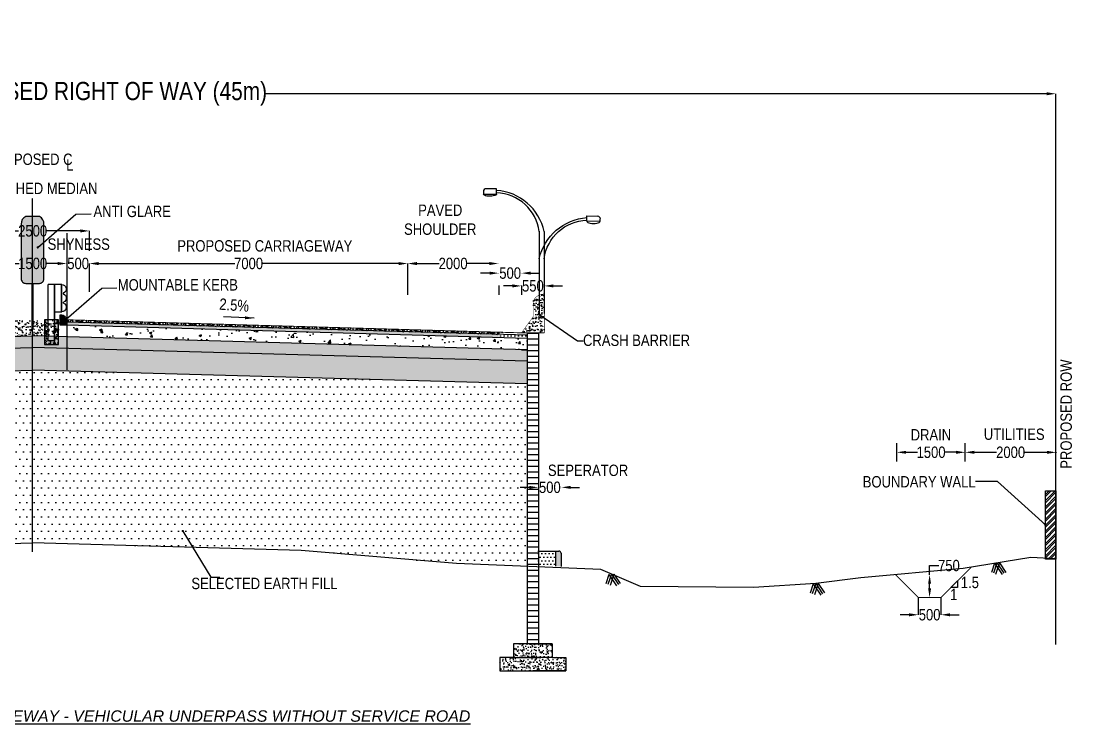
# Model space of a CAD drawing. Header units: millimetres. Extents: x 207528 to 778454, y -364692 to 101323.
# Drawn here: x 524444 to 547554, y -27543 to -12088 of the extents above; entities that cross this region are included whole.
import ezdxf

# ---------------------------------------------------------------- set-up
doc = ezdxf.new("R2010")
doc.units = ezdxf.units.MM
doc.linetypes.add('CENTER2', pattern=[28.575, 19.05, -3.175, 3.175, -3.175])
doc.linetypes.add('DASHED2', pattern=[0.375, 0.25, -0.125])
for name, color, linetype in [('Dim', 253, 'Continuous'), ('Dimension', 253, 'Continuous'), ('hatch', 253, 'Continuous'), ('NGL', 7, 'DASHED2'), ('Proposed ROW', 241, 'MNEW')]:
    doc.layers.add(name, color=color, linetype=linetype)
doc.styles.add('DIM', font='ARIALN.TTF', dxfattribs={"height": 250})
doc.styles.get("Standard").update_dxf_attribs({"font": 'arial.ttf'})
doc.styles.add('STRIP PLAN STYLE', font='ARIALN.TTF')
doc.linetypes.add('MNEW', pattern='A,26.152623,-1.048632,["PROW",Standard,S=1.75,R=0,X=0,Y=-0.975095],-7.693777,26.152623', length=61.047655)
doc.dimstyles.new('DIM', dxfattribs={"dimtxt": 250, "dimasz": 200, "dimexe": 0.18, "dimexo": 0.0625, "dimgap": 0.09, "dimtad": 0, "dimtih": 1, "dimtoh": 1, "dimdec": 0, "dimzin": 0, "dimdsep": 46, "dimtxsty": 'DIM', "dimcen": 0.09, "dimclrd": 256, "dimclrt": 7, "dimadec": 0, "dimazin": 0, "dimtfac": 1, "dimtdec": 0, "dimtofl": 0, "dimtmove": 0, "dimatfit": 3, "dimfxl": 1, "dimtolj": 1, "dimtzin": 0, "dimarcsym": 0})
doc.dimstyles.new('new', dxfattribs={"dimtxt": 150, "dimasz": 150, "dimexe": 100, "dimexo": 0.1, "dimgap": 0.09, "dimtad": 0, "dimtih": 1, "dimtoh": 1, "dimdec": 0, "dimzin": 0, "dimdsep": 46, "dimtxsty": 'DIM', "dimcen": 0.09, "dimclrd": 256, "dimclrt": 252, "dimadec": 0, "dimazin": 0, "dimtfac": 1, "dimtdec": 0, "dimtofl": 0, "dimtmove": 0, "dimatfit": 3, "dimfxl": 1, "dimtolj": 1, "dimtzin": 0, "dimlwd": -1, "dimarcsym": 0})
pattern_1 = [(228.01279, (449307.83, -4203.53), (-5080, -5715), [85.4304, -8457.621]), (184.96974, (449250.682, -4267.03), (7619.999997, 635.000036), [146.601, -14513.5122]), (132.510447, (449104.632, -4279.73), (6350.000003, -6984.999998), [103.3704, -10233.6807]), (267.27369, (448856.982, -4438.48), (635.000001, 12700), [133.501, -13216.6094]), (292.833654, (448850.632, -4571.83), (-3175, 7620), [130.9084, -12959.952]), (357.27369, (448901.432, -4692.48), (-12700, 635.000001), [133.501, -13216.6094]), (37.69424, (449034.782, -4698.83), (-8254.9999996, -6350.0000005), [176.5484, -17478.279]), (72.255328, (449174.482, -4590.88), (4445.000001, 13969.9999996), [166.68, -16501.314]), (121.429566, (449225.282, -4432.13), (-5080.000001, 8255), [133.9532, -13261.3864]), (175.23636, (449155.43, -4317.83), (6985, -635), [152.9283, -7493.4842]), (222.397438, (449003.032, -4305.13), (-7619.9999998, -6985.0000003), [197.7695, -19579.193]), (138.814075, (449485.63, -4444.83), (-4445, 3810), [67.501, -6682.6415]), (171.469234, (449434.832, -4400.38), (8255, -1269.999999), [128.4205, -12713.6597]), (225, (449307.83, -4381.33), (-9e-14, -635), [89.8023, -808.2233]), (203.19859, (449263.38, -4305.13), (3175, 1270), [48.3603, -4787.6556]), (291.80141, (449218.93, -4324.18), (-635, 1905), [68.3914, -3351.1882]), (30.96376, (449244.33, -4387.68), (1905, 1270), [111.08, -3591.5745]), (161.56505, (449339.58, -4330.53), (1270, -635), [80.322, -1927.7245]), (16.38954, (448850.632, -4324.18), (6350, 1905), [112.522, -11139.7067]), (70.346176, (448958.58, -4292.43), (-2540, -6985), [94.3997, -9345.554]), (293.19859, (449339.58, -4203.53), (-1270, 3175), [96.72, -4739.296]), (343.61046, (449377.682, -4292.43), (-6350, 1905), [112.522, -11139.7067]), (339.44395, (448850.63, -4717.88), (-3175, 1270), [108.509, -5316.9336]), (294.77514, (448952.23, -4755.98), (-3175.000004, 6984.999998), [90.918, -9000.8983]), (66.80141, (449345.93, -4838.53), (1270, 3175), [96.72, -4739.296]), (17.354025, (449384.032, -4749.63), (-8255, -2540), [106.4457, -10538.094]), (69.44395, (449034.78, -4838.53), (-1270, -3175), [54.2544, -5371.188]), (101.30993, (449307.83, -4838.53), (-635, 2540), [32.3787, -3205.4987]), (165.96376, (449301.48, -4806.78), (1905, -635), [130.9084, -2487.2636]), (186.009006, (449174.482, -4775.03), (6350, 635), [121.3167, -12010.3412]), (303.69007, (449244.33, -4444.83), (-635, 1270), [91.581, -2197.944]), (353.157227, (449295.132, -4521.03), (10795, -1269.9999994), [159.889, -15829.0023]), (60.945396, (449453.88, -4540.08), (-2540, -4445), [65.377, -6472.348]), (90, (449485.63, -4482.9), (-635, 635), [38.1, -596.9]), (120.25644, (449161.78, -4755.98), (2540, -4445), [88.2167, -8733.485]), (48.01279, (449117.33, -4679.78), (5080, 5715), [170.8607, -8372.1905]), (0, (449231.63, -4552.8), (635, 635), [165.1, -469.9]), (325.304846, (449396.732, -4552.78), (6350.000002, -4444.999997), [100.4024, -9939.829]), (254.0546, (449479.28, -4609.93), (-635, -2540), [92.4573, -4530.4125]), (207.645975, (449453.882, -4698.83), (-12065.0000004, -6349.999999), [150.5363, -14903.116]), (175.42608, (449320.532, -4768.68), (-8255, 635), [159.2574, -15766.4616])]
pattern_2 = [(0, (448850.63, -4838.53), (39.6875, 79.375), [0, -79.375])]
pattern_3 = [(0, (448850.63, 59244.85), (79.375, 158.75), [0, -158.75])]

# ---------------------------------------------------------------- blocks, each defined once
blk = doc.blocks.new('*D453')
at = {"layer": 'Defpoints', "color": 0, "transparency": 16777216}
for p in [(525950, -16703), (523450, -17138), (525950, -17138)]:
    blk.add_point(p, dxfattribs=at)
at = {"layer": 'Dim', "color": 0, "lineweight": -2, "transparency": 16777216}
for p, q in [((523450, -17138), (523450, -16703)), ((525950, -17138), (525950, -16703))]:
    blk.add_line(p, q, dxfattribs=at)
at = {"layer": 'Dim', "lineweight": -2, "transparency": 16777216}
for p, q in [((523650, -16703), (524392, -16703)), ((525750, -16703), (525007, -16703))]:
    blk.add_line(p, q, dxfattribs=at)
at = {"layer": 'Dim', "transparency": 16777216}
for points in [[(523650, -16669), (523650, -16736), (523450, -16703)], [(525750, -16669), (525750, -16736), (525950, -16703)]]:
    blk.add_solid(points, dxfattribs=at)
at = {"layer": 'Dim', "color": 7, "transparency": 16777216, "insert": (524700, -16703), "char_height": 250, "attachment_point": 5, "style": 'DIM'}
blk.add_mtext('\\A1;2500', dxfattribs=at)
blk = doc.blocks.new('*D454')
at = {"layer": 'Defpoints', "color": 0, "transparency": 16777216}
for p in [(525450, -17420), (525450, -17607), (525950, -17607)]:
    blk.add_point(p, dxfattribs=at)
at = {"layer": 'Dim', "lineweight": -2, "transparency": 16777216}
for p, q in [((525250, -17420), (525050, -17420)), ((526150, -17420), (526350, -17420))]:
    blk.add_line(p, q, dxfattribs=at)
at = {"layer": 'Dim', "color": 0, "lineweight": -2, "transparency": 16777216}
for p, q in [((525450, -17421), (525450, -17420)), ((525950, -17421), (525950, -17420))]:
    blk.add_line(p, q, dxfattribs=at)
at = {"layer": 'Dim', "transparency": 16777216}
for points in [[(525250, -17387), (525250, -17453), (525450, -17420)], [(526150, -17387), (526150, -17453), (525950, -17420)]]:
    blk.add_solid(points, dxfattribs=at)
at = {"layer": 'Dim', "color": 7, "transparency": 16777216, "insert": (525700, -17420), "char_height": 250, "attachment_point": 5, "style": 'DIM'}
blk.add_mtext('\\A1;500', dxfattribs=at)
blk = doc.blocks.new('*D456')
at = {"layer": 'Defpoints', "color": 0, "transparency": 16777216}
for p in [(523950, -17419), (523950, -17606), (525450, -17607)]:
    blk.add_point(p, dxfattribs=at)
at = {"layer": 'Dim', "color": 0, "lineweight": -2, "transparency": 16777216}
for p, q in [((523950, -17420), (523950, -17419)), ((525450, -17421), (525450, -17420))]:
    blk.add_line(p, q, dxfattribs=at)
at = {"layer": 'Dim', "lineweight": -2, "transparency": 16777216}
for p, q in [((524150, -17419), (524404, -17419)), ((525250, -17420), (524996, -17420))]:
    blk.add_line(p, q, dxfattribs=at)
at = {"layer": 'Dim', "transparency": 16777216}
for points in [[(524150, -17386), (524150, -17453), (523950, -17419)], [(525250, -17386), (525250, -17453), (525450, -17420)]]:
    blk.add_solid(points, dxfattribs=at)
at = {"layer": 'Dim', "color": 7, "transparency": 16777216, "insert": (524700, -17419), "char_height": 250, "attachment_point": 5, "style": 'DIM'}
blk.add_mtext('\\A1;1500', dxfattribs=at)
blk = doc.blocks.new('*D457')
at = {"layer": 'Defpoints', "color": 0, "transparency": 16777216}
for p in [(532948, -17420), (525948, -18046), (532948, -18106)]:
    blk.add_point(p, dxfattribs=at)
at = {"layer": 'Dim', "color": 0, "lineweight": -2, "transparency": 16777216}
for p, q in [((525948, -18045), (525948, -17420)), ((532948, -18106), (532948, -17420))]:
    blk.add_line(p, q, dxfattribs=at)
at = {"layer": 'Dim', "lineweight": -2, "transparency": 16777216}
for p, q in [((526148, -17420), (529143, -17420)), ((532748, -17420), (529753, -17420))]:
    blk.add_line(p, q, dxfattribs=at)
at = {"layer": 'Dim', "transparency": 16777216}
for points in [[(526148, -17387), (526148, -17454), (525948, -17420)], [(532748, -17387), (532748, -17454), (532948, -17420)]]:
    blk.add_solid(points, dxfattribs=at)
at = {"layer": 'Dim', "color": 7, "transparency": 16777216, "insert": (529448, -17420), "char_height": 250, "attachment_point": 5, "style": 'DIM'}
blk.add_mtext('\\A1;7000', dxfattribs=at)
blk = doc.blocks.new('*D458')
at = {"layer": 'Defpoints', "color": 0, "transparency": 16777216}
for p in [(532948, -17420), (534943, -17419), (534943, -17419)]:
    blk.add_point(p, dxfattribs=at)
at = {"layer": 'Dim', "color": 0, "lineweight": -2, "transparency": 16777216}
for p, q in [((532948, -17420), (532948, -17421)), ((534943, -17419), (534943, -17420))]:
    blk.add_line(p, q, dxfattribs=at)
at = {"layer": 'Dim', "lineweight": -2, "transparency": 16777216}
for p, q in [((533148, -17420), (533638, -17420)), ((534743, -17419), (534253, -17420))]:
    blk.add_line(p, q, dxfattribs=at)
at = {"layer": 'Dim', "transparency": 16777216}
for points in [[(533148, -17387), (533148, -17454), (532948, -17420)], [(534743, -17386), (534743, -17453), (534943, -17419)]]:
    blk.add_solid(points, dxfattribs=at)
at = {"layer": 'Dim', "color": 7, "transparency": 16777216, "insert": (533945, -17420), "char_height": 250, "attachment_point": 5, "style": 'DIM'}
blk.add_mtext('\\A1;2000', dxfattribs=at)
blk = doc.blocks.new('*D459')
at = {"layer": 'Defpoints', "color": 0, "transparency": 16777216}
for p in [(535450, -18008), (535950, -17912), (535950, -18008)]:
    blk.add_point(p, dxfattribs=at)
at = {"layer": 'Dim', "lineweight": -2, "transparency": 16777216}
for p, q in [((535250, -17912), (535050, -17912)), ((536150, -17912), (536350, -17912))]:
    blk.add_line(p, q, dxfattribs=at)
at = {"layer": 'Dim', "color": 0, "lineweight": -2, "transparency": 16777216}
for p, q in [((535450, -17913), (535450, -17911)), ((535950, -17913), (535950, -17911))]:
    blk.add_line(p, q, dxfattribs=at)
at = {"layer": 'Dim', "transparency": 16777216}
for points in [[(535250, -17878), (535250, -17945), (535450, -17912)], [(536150, -17878), (536150, -17945), (535950, -17912)]]:
    blk.add_solid(points, dxfattribs=at)
at = {"layer": 'Dim', "color": 7, "transparency": 16777216, "insert": (535700, -17912), "char_height": 250, "attachment_point": 5, "style": 'DIM'}
blk.add_mtext('\\A1;550', dxfattribs=at)
blk = doc.blocks.new('*D494')
at = {"layer": 'Defpoints', "color": 0, "transparency": 16777216}
for p in [(535450, -17631), (534949, -17905), (535450, -17905)]:
    blk.add_point(p, dxfattribs=at)
at = {"layer": 'Dim', "lineweight": -2, "transparency": 16777216}
for p, q in [((534749, -17631), (534549, -17631)), ((535650, -17631), (535850, -17631))]:
    blk.add_line(p, q, dxfattribs=at)
at = {"layer": 'Dim', "color": 0, "lineweight": -2, "transparency": 16777216}
for p, q in [((534949, -17633), (534949, -17631)), ((535450, -17633), (535450, -17631))]:
    blk.add_line(p, q, dxfattribs=at)
at = {"layer": 'Dim', "transparency": 16777216}
for points in [[(534749, -17598), (534749, -17665), (534949, -17631)], [(535650, -17598), (535650, -17665), (535450, -17631)]]:
    blk.add_solid(points, dxfattribs=at)
at = {"layer": 'Dim', "color": 7, "transparency": 16777216, "insert": (535200, -17631), "char_height": 250, "attachment_point": 5, "style": 'DIM'}
blk.add_mtext('\\A1;500', dxfattribs=at)
blk = doc.blocks.new('*D461')
at = {"layer": 'Defpoints', "color": 0, "transparency": 16777216}
for p in [(535818, -22341), (535818, -22689), (536328, -22689)]:
    blk.add_point(p, dxfattribs=at)
at = {"layer": 'Dim', "lineweight": -2, "transparency": 16777216}
for p, q in [((535618, -22341), (535418, -22341)), ((536528, -22341), (536728, -22341))]:
    blk.add_line(p, q, dxfattribs=at)
at = {"layer": 'Dim', "color": 0, "lineweight": -2, "transparency": 16777216}
for p, q in [((535818, -22342), (535818, -22341)), ((536328, -22342), (536328, -22341))]:
    blk.add_line(p, q, dxfattribs=at)
at = {"layer": 'Dim', "transparency": 16777216}
for points in [[(535618, -22308), (535618, -22374), (535818, -22341)], [(536528, -22308), (536528, -22374), (536328, -22341)]]:
    blk.add_solid(points, dxfattribs=at)
at = {"layer": 'Dim', "color": 7, "transparency": 16777216, "insert": (536073, -22341), "char_height": 250, "attachment_point": 5, "style": 'DIM'}
blk.add_mtext('\\A1;500', dxfattribs=at)
blk = doc.blocks.new('*D462')
at = {"layer": 'Defpoints', "color": 0, "transparency": 16777216}
for p in [(547199, -13687), (502199, -13954), (547199, -13951)]:
    blk.add_point(p, dxfattribs=at)
at = {"layer": 'Dim', "color": 0, "lineweight": -2, "transparency": 16777216}
for p, q in [((502199, -13954), (502199, -13686)), ((547199, -13951), (547199, -13686))]:
    blk.add_line(p, q, dxfattribs=at)
at = {"layer": 'Dim', "lineweight": -2, "transparency": 16777216}
for p, q in [((502399, -13687), (522477, -13687)), ((546999, -13687), (529823, -13687))]:
    blk.add_line(p, q, dxfattribs=at)
at = {"layer": 'Dim', "transparency": 16777216}
for points in [[(502399, -13653), (502399, -13720), (502199, -13687)], [(546999, -13653), (546999, -13720), (547199, -13687)]]:
    blk.add_solid(points, dxfattribs=at)
at = {"layer": 'Dim', "color": 7, "transparency": 16777216, "insert": (526150, -13687), "char_height": 400, "attachment_point": 5, "style": 'STRIP PLAN STYLE'}
blk.add_mtext('\\A1;PROPOSED RIGHT OF WAY (45m)', dxfattribs=at)
blk = doc.blocks.new('*D496')
at = {"layer": 'Defpoints', "color": 0, "transparency": 16777216}
for p in [(544173, -24761), (544673, -24761), (544673, -25142)]:
    blk.add_point(p, dxfattribs=at)
at = {"layer": 'Dim', "color": 0, "lineweight": -2, "transparency": 16777216}
for p, q in [((544173, -24761), (544173, -25143)), ((544673, -24761), (544673, -25143))]:
    blk.add_line(p, q, dxfattribs=at)
at = {"layer": 'Dim', "lineweight": -2, "transparency": 16777216}
for p, q in [((543973, -25142), (543773, -25142)), ((544873, -25142), (545073, -25142))]:
    blk.add_line(p, q, dxfattribs=at)
at = {"layer": 'Dim', "transparency": 16777216}
for points in [[(543973, -25109), (543973, -25176), (544173, -25142)], [(544873, -25109), (544873, -25176), (544673, -25142)]]:
    blk.add_solid(points, dxfattribs=at)
at = {"layer": 'Dim', "color": 7, "transparency": 16777216, "insert": (544423, -25142), "char_height": 250, "attachment_point": 5, "style": 'DIM'}
blk.add_mtext('\\A1;500', dxfattribs=at)
blk = doc.blocks.new('*D464')
at = {"layer": 'Defpoints', "color": 0, "transparency": 16777216}
for p in [(545205, -21514), (547205, -21514), (547205, -21571)]:
    blk.add_point(p, dxfattribs=at)
at = {"layer": 'Dimension', "color": 0, "lineweight": -2, "transparency": 16777216}
for p, q in [((545205, -21569), (545205, -21570)), ((547205, -21570), (547205, -21571))]:
    blk.add_line(p, q, dxfattribs=at)
at = {"layer": 'Dimension', "lineweight": -2, "transparency": 16777216}
for p, q in [((545405, -21570), (545897, -21570)), ((547005, -21571), (546512, -21571))]:
    blk.add_line(p, q, dxfattribs=at)
at = {"layer": 'Dimension', "transparency": 16777216}
for points in [[(545405, -21537), (545405, -21604), (545205, -21570)], [(547005, -21538), (547005, -21604), (547205, -21571)]]:
    blk.add_solid(points, dxfattribs=at)
at = {"layer": 'Dimension', "color": 7, "transparency": 16777216, "insert": (546205, -21571), "char_height": 250, "attachment_point": 5, "style": 'DIM'}
blk.add_mtext('\\A1;2000', dxfattribs=at)
blk = doc.blocks.new('thrie pole')
at = {"true_color": 0x939598}
h = blk.add_hatch(dxfattribs=at)
h.set_pattern_fill('AR-CONC', color=252, scale=0.7)
h.paths.add_polyline_path([(1314319, 54509), (1314169, 54509), (1314169, 54977), (1314089, 54977), (1314089, 54429), (1314399, 54429), (1314399, 54977), (1314319, 54977)])
for points in [[(1314019, 55151), (1314019, 55751)], [(1314019, 55351), (1314019, 55751)], [(1314019, 55751), (1314319, 55751)], [(1314024, 55151), (1314024, 55751)], [(1314024, 55351), (1314024, 55751)], [(1314169, 54509), (1314169, 55751)], [(1314174, 54509), (1314174, 55751)], [(1314314, 54509), (1314314, 55751)], [(1314319, 54509), (1314319, 55751)], [(1314169, 55151), (1314019, 55151)], [(1314174, 54509), (1314169, 54509)], [(1314169, 54509), (1314319, 54509)]]:
    blk.add_lwpolyline(points)
blk.add_lwpolyline([(1314399, 54429), (1314089, 54429), (1314089, 54977), (1314399, 54977)], close=True)
for centre, radius, start, end in [((1314019, 55651), 100, 90, 245.38), ((1314019, 55451), 100, 114.62, 245.38), ((1313973, 55551), 10, 294.62, 65.38), ((1314019, 55251), 100, 114.62, 270), ((1313973, 55351), 10, 294.62, 65.38)]:
    blk.add_arc(centre, radius, start, end)
blk = doc.blocks.new('DDD')
for p, q in [((1867358, -106507), (1867129, -106509)), ((1867359, -106625), (1867358, -106507)), ((1867070, -106568), (1867071, -106627)), ((1867071, -106627), (1867359, -106625)), ((1868297, -107444), (1868295, -109214)), ((1868407, -107450), (1868407, -109214))]:
    blk.add_line(p, q)
for centre, major_axis, start_param, end_param in [((1867129, -106568), (41.7, 41.7), 0.793568, 2.364365), ((1867273, -107703), (-822, 822), 4.14637, 5.423964), ((1867323, -107580), (-343, 922), 4.488864, 5.890241)]:
    blk.add_ellipse(centre, major_axis=major_axis, ratio=1, start_param=start_param, end_param=end_param)
at = {"extrusion": (0, 0, -1)}
blk.add_ellipse((1867215, -106626), major_axis=(144, 1), ratio=0.331897, start_param=0, end_param=3.141593, dxfattribs=at)
blk = doc.blocks.new('DUAL LIGHT')
for p, q in [((1621822, -144545), (1621823, -144427)), ((1621823, -144427), (1622052, -144429)), ((1622110, -144547), (1621822, -144545)), ((1622110, -144488), (1622110, -144547)), ((1620774, -145370), (1620774, -146570)), ((1620884, -145364), (1620885, -146570))]:
    blk.add_line(p, q)
at = {"extrusion": (0, 0, -1)}
for centre, major_axis, start_param, end_param in [((1622052, -144487), (-41.7, 41.7), 0.793568, 2.364365), ((1621908, -145623), (822, 822), 4.14637, 5.423964), ((1621858, -145500), (343, 922), 4.488864, 5.890241)]:
    blk.add_ellipse(centre, major_axis=major_axis, ratio=1, start_param=start_param, end_param=end_param, dxfattribs=at)
blk.add_ellipse((1621966, -144546), major_axis=(-144, 1), ratio=0.331897, start_param=0, end_param=3.141593)
blk.add_blockref('DDD', (-247523, -37321))
blk = doc.blocks.new('*D470')
at = {"layer": 'Defpoints', "color": 0, "transparency": 16777216}
for p in [(543705, -21570), (545205, -21570), (545205, -21570)]:
    blk.add_point(p, dxfattribs=at)
at = {"layer": 'Dim', "color": 0, "lineweight": -2, "transparency": 16777216}
for p, q in [((543705, -21570), (543705, -21570)), ((545205, -21570), (545205, -21570))]:
    blk.add_line(p, q, dxfattribs=at)
at = {"layer": 'Dim', "lineweight": -2, "transparency": 16777216}
for p, q in [((543905, -21570), (544158, -21570)), ((545005, -21570), (544751, -21570))]:
    blk.add_line(p, q, dxfattribs=at)
at = {"layer": 'Dim', "transparency": 16777216}
for points in [[(543905, -21537), (543905, -21603), (543705, -21570)], [(545005, -21537), (545005, -21603), (545205, -21570)]]:
    blk.add_solid(points, dxfattribs=at)
at = {"layer": 'Dim', "color": 7, "transparency": 16777216, "insert": (544455, -21570), "char_height": 250, "attachment_point": 5, "style": 'DIM'}
blk.add_mtext('\\A1;1500', dxfattribs=at)
blk = doc.blocks.new('*D471')
at = {"lineweight": -2, "transparency": 16777216}
for p, q in [((544423, -24261), (544423, -24061)), ((544423, -24061), (544623, -24061)), ((544423, -24561), (544423, -24461))]:
    blk.add_line(p, q, dxfattribs=at)
at = {"color": 0, "lineweight": -2, "transparency": 16777216}
for p, q in [((544423, -24261), (544423, -24261)), ((544423, -24761), (544423, -24761))]:
    blk.add_line(p, q, dxfattribs=at)
at = {"transparency": 16777216}
for points in [[(544390, -24461), (544456, -24461), (544423, -24261)], [(544390, -24561), (544456, -24561), (544423, -24761)]]:
    blk.add_solid(points, dxfattribs=at)
at = {"layer": 'Defpoints', "color": 0, "transparency": 16777216}
for p in [(544423, -24261), (544423, -24261), (544423, -24761)]:
    blk.add_point(p, dxfattribs=at)
at = {"color": 7, "transparency": 16777216, "insert": (544848, -24061), "char_height": 250, "attachment_point": 5, "style": 'DIM'}
blk.add_mtext('\\A1;750', dxfattribs=at)

msp = doc.modelspace()

# ---------------------------------------------------------------- hatches: boundary and pattern name
h = msp.add_hatch()
h.set_pattern_fill('AR-SAND', color=45, scale=2.5)
h.set_pattern_definition([(37.5, (90598.7, -86963.99), (-4.000078, 122.35331), [0, -96.52, 0, -107.95, 0, -103.1875]), (7.5, (90598.7, -86963.99), (112.38082, 179.206275), [0, -52.07, 0, -86.995, 0, -33.3375]), (327.5, (90520.59, -86963.99), (197.748093, 0.359296), [0, -31.75, 0, -114.3, 0, -149.225]), (317.5, (90520.6, -86963.99), (190.88911, 55.73233), [0, -15.875, 0, -74.93, 0, -85.725])])
h.paths.add_polyline_path([(524097, -18661.7), (525301.9, -18661.7), (525296.3, -19026), (524698.4, -19012.1), (524102.7, -19025.9)])
at = {"true_color": 0x939598}
h = msp.add_hatch(color=252, dxfattribs=at)
h.dxf.hatch_style = 1
edge = h.paths.add_edge_path()
edge.add_line((525340.1, -18546.3), (525302, -18546.3))
edge.add_line((525302, -18546.3), (525301.9, -18777))
edge.add_line((525301.9, -18777), (525448.5, -18778.3))
edge.add_line((525448.5, -18778.3), (525448.6, -18751.3))
edge.add_line((525448.6, -18751.3), (525448.7, -18751.3))
edge.add_line((525448.7, -18751.3), (525449.1, -18699.1))
edge.add_line((525449.1, -18699.1), (525439.9, -18634.9))
edge.add_arc((525320.2, -18669.3), 124.6, 16.03683, 80.82338)
h = msp.add_hatch()
h.set_pattern_fill('GOST_GLASS', color=41, scale=5)
h.set_pattern_definition([(45, (448850.632, -86341.392), (42.426407, -4e-15), [25, -35]), (45, (448861.24, -86341.392), (42.426407, -4e-15), [10, -50]), (45, (448850.632, -86330.785), (42.426407, -4e-15), [10, -50])])
h.paths.add_polyline_path([(525449.7, -18706.1), (525449.7, -18776.2), (534949, -19048.9), (534949, -18979.5)])
at = {"ltscale": 0.1}
h = msp.add_hatch(dxfattribs=at)
h.set_pattern_fill('LINE', color=256, scale=40, style=0)
h.set_pattern_definition([(0, (451595.53, 59280.69), (0, 127), [])])
h.paths.add_polyline_path([(535575.5, -18943.6), (535825.5, -18943.6), (535825.5, -24327.4), (535575.5, -24288.5)])
h.paths.add_polyline_path([(535575.5, -24288.5), (535825.5, -24327.4), (535825.5, -25778), (535575.5, -25778)])
h = msp.add_hatch(color=256)
h.dxf.hatch_style = 1
h.paths.add_polyline_path([(536319.1, -23790, 0.4142136), (536269.1, -23740), (536195.8, -23740), (536195.8, -24075.7), (536319.1, -24078.9)])
at = {"layer": 'Dim'}
h = msp.add_hatch(color=124, dxfattribs=at)
h.dxf.hatch_style = 1
edge = h.paths.add_edge_path()
edge.add_line((524949, -17756.9), (524949, -16556.9))
edge.add_arc((524756.8, -16555.3), 192.2, 359.51681, 421.33401)
edge.add_line((524849, -16386.6), (524549, -16386.6))
edge.add_arc((524611.8, -16538), 163.9, 112.53079, 186.6184)
edge.add_line((524449, -16556.9), (524449, -17756.9))
edge.add_arc((524549, -17756.9), 100, 180, 270)
edge.add_line((524549, -17856.9), (524849, -17856.9))
edge.add_arc((524849, -17756.9), 100, 270, 360)
h = msp.add_hatch(dxfattribs=at)
h.set_pattern_fill('AR-CONC', color=256)
h.set_pattern_definition([(50, (449595.4, 59243.19), (182.18467, -15.93909), [19.05, -209.55]), (355, (449595.4, 59243.19), (-35.24342, 191.05685), [15.24, -167.64058]), (100.45144, (449610.59, 59241.86), (146.94125, 175.11775), [16.19, -178.09024]), (46.1842, (449595.4, 59293.99), (271.07904, -42.04233), [28.575, -314.325]), (96.63556, (449618, 59290.48), (237.40413, 247.4261), [24.285, -267.1356]), (351.18415, (449595.4, 59294), (237.40413, 247.4261), [22.86, -251.4597]), (21, (449620.8, 59281.29), (151.6144, -102.2652), [19.05, -209.55]), (326, (449620.8, 59281.29), (61.80203, 184.18797), [15.24, -167.64]), (71.45144, (449633.44, 59272.76), (213.41642, 81.92277), [16.19, -178.08994]), (37.5, (449595.404, 59243.186), (3.088603, 84.55504), [0, -165.608, 0, -170.18, 0, -168.275]), (7.5, (449595.4, 59243.19), (66.81966, 100.180575), [0, -97.028, 0, -161.798, 0, -64.135]), (327.5, (449538.76, 59243.186), (135.590595, -5.728744), [0, -63.5, 0, -198.12, 0, -262.89]), (317.5, (449513.36, 59243.19), (148.12918, 25.42649), [0, -82.55, 0, -131.572, 0, -186.69])])
h.paths.add_polyline_path([(535707.5, -18245.2), (535714.1, -18231.5), (535733.7, -18199.4), (535750.8, -18178), (535775.2, -18153.7), (535815, -18125.2), (535848, -18109), (535880.7, -18098), (535919, -18090.9), (535950.5, -18089.4), (535950.5, -18147.5), (535950.5, -18943.6), (535449.1, -18931), (535707.9, -18587.1)])
h = msp.add_hatch(dxfattribs=at)
h.set_pattern_fill('AR-CONC', color=256, scale=3)
h.set_pattern_definition([(50, (448850.63, -4838.53), (546.554, -47.8173), [57.15, -628.65]), (355, (448850.63, -4838.53), (-105.7303, 573.1705), [45.72, -502.9218]), (100.45144, (448896.2, -4842.5), (440.8237, 525.3533), [48.57, -534.2707]), (46.1842, (448850.6, -4686.1), (813.237, -126.127), [85.725, -942.975]), (96.6356, (448918.4, -4696.64), (712.2124, 742.2784), [72.855, -801.407]), (351.1842, (448850.6, -4686.1), (712.212, 742.278), [68.58, -754.379]), (21, (448926.83, -4724.23), (454.8432, -306.7956), [57.15, -628.65]), (326, (448926.83, -4724.23), (185.406, 552.564), [45.72, -502.92]), (71.45144, (448964.74, -4749.8), (640.2493, 245.7683), [48.57, -534.2698]), (37.5, (448850.63, -4838.53), (9.2658, 253.6651), [0, -496.824, 0, -510.54, 0, -504.825]), (7.5, (448850.63, -4838.53), (200.459, 300.5417), [0, -291.084, 0, -485.394, 0, -192.405]), (327.5, (448680.7, -4838.53), (406.7718, -17.18623), [0, -190.5, 0, -594.36, 0, -788.67]), (317.5, (448604.5, -4838.53), (444.3875, 76.2795), [0, -247.65, 0, -394.716, 0, -560.07])])
h.paths.add_polyline_path([(525449.7, -18776.2), (525449.7, -19032.9), (535575.5, -19313.7), (535575.5, -19066.8)])
h = msp.add_hatch(dxfattribs=at)
h.set_pattern_fill('ANSI32', scale=10)
h.set_pattern_definition([(45, (231169.38, -79262.27), (-67.35192, 67.35192), []), (45, (231214.28, -79262.27), (-67.35192, 67.35192), [])])
h.paths.add_polyline_path([(546969, -23916.8), (546969, -22416.8), (547199, -22416.8), (547199, -23916.8)])
at = {"layer": 'hatch'}
h = msp.add_hatch(dxfattribs=at)
h.set_pattern_fill('NET3', color=256, scale=30, angle=45)
h.set_pattern_definition([(45, (448850.63, -86341.39), (-67.35192, 67.35192), []), (105, (448850.63, -86341.39), (-92.004435, -24.65251), []), (165, (448850.63, -86341.39), (-24.65251, -92.004435), [])])
h.paths.add_polyline_path([(525449.7, -18656.1), (525449.7, -18705.9), (534949, -18979.5), (534949, -18929.2)])
h = msp.add_hatch(dxfattribs=at)
h.set_pattern_fill('DOTS', scale=50)
h.set_pattern_definition([(0, (450095.53, -4802.69), (39.6875, 79.375), [0, -79.375])])
h.paths.add_polyline_path([(534949, -18929.5), (535825.2, -18943.6), (535575.5, -18949.6), (535575.5, -19078.4), (534948.4, -19048.7)])
h = msp.add_hatch(dxfattribs=at)
h.set_pattern_fill('GRAVEL', color=11, scale=25)
h.set_pattern_definition(pattern_1)
h.paths.add_polyline_path([(524698.4, -19262.2), (524698.4, -19012.1), (513822.5, -19313.7), (513822.5, -19433.6), (513822.5, -19567.8)])
h = msp.add_hatch(dxfattribs=at)
h.set_pattern_fill('GRAVEL', color=11, scale=25)
h.set_pattern_definition(pattern_1)
h.paths.add_polyline_path([(524699.6, -19262.2), (524699.6, -19012.1), (535575.5, -19313.7), (535575.5, -19433.6), (535575.5, -19567.8)])
h = msp.add_hatch(dxfattribs=at)
h.set_pattern_fill('DOTS', color=25, scale=50)
h.set_pattern_definition(pattern_2)
h.paths.add_polyline_path([(524698.4, -19262.2), (513822.5, -19567.8), (513822.5, -20067.9), (524698.4, -19762.4)])
h = msp.add_hatch(dxfattribs=at)
h.set_pattern_fill('DOTS', color=25, scale=50)
h.set_pattern_definition(pattern_2)
h.paths.add_polyline_path([(524699.6, -19262.2), (535575.5, -19567.8), (535575.5, -20067.9), (524699.6, -19762.4)])
h = msp.add_hatch(dxfattribs=at)
h.set_pattern_fill('DOTS', scale=100)
h.set_pattern_definition(pattern_3)
h.paths.add_polyline_path([(524698.4, -19762.4), (513822.5, -20067.9), (513822.5, -24080.6), (513310.9, -24102.2), (515380, -24014.6), (518797.1, -23731.6), (524698.4, -23557.2)])
h = msp.add_hatch(dxfattribs=at)
h.set_pattern_fill('DOTS', scale=100)
h.set_pattern_definition(pattern_3)
h.paths.add_polyline_path([(524699.6, -19762.4), (535575.5, -20067.9), (535575.5, -24080.6), (536087.1, -24102.2), (534018, -24014.6), (530600.8, -23731.6), (524699.6, -23557.2)])
h = msp.add_hatch(dxfattribs=at)
h.set_pattern_fill('DOTS', color=25, scale=50)
h.set_pattern_definition([(0, (-804387.59, 70582.214), (39.6875, 79.375), [0, -79.375])])
h.paths.add_polyline_path([(536195.8, -24075.7), (535810.5, -24066), (535810.5, -23740), (536195.8, -23740)])
h = msp.add_hatch(dxfattribs=at)
h.set_pattern_fill('AR-CONC', color=256, angle=90)
h.set_pattern_definition([(140, (451970.53, 59280.69), (15.93909, 182.18467), [19.05, -209.55]), (85, (451970.53, 59280.69), (-191.05685, -35.24342), [15.24, -167.64058]), (190.45144, (451971.86, 59295.87), (-175.11775, 146.94125), [16.19, -178.09024]), (136.1842, (451919.73, 59280.7), (42.04233, 271.07904), [28.575, -314.325]), (186.63556, (451923.23, 59303.28), (-247.4261, 237.40413), [24.285, -267.1356]), (81.18415, (451919.73, 59280.7), (-247.4261, 237.40413), [22.85997, -251.4597]), (111, (451932.43, 59306.09), (102.2652, 151.6144), [19.05, -209.55]), (56, (451932.43, 59306.09), (-184.18797, 61.80203), [15.24, -167.64]), (161.45145, (451940.95, 59318.72), (-81.92277, 213.41642), [16.19, -178.08994]), (127.5, (451970.53, 59280.69), (-84.55504, 3.088603), [0, -165.608, 0, -170.18, 0, -168.275]), (97.5, (451970.53, 59280.69), (-100.180575, 66.81966), [0, -97.028, 0, -161.798, 0, -64.135]), (57.5, (451970.53, 59224.05), (5.728744, 135.590595), [0, -63.5, 0, -198.12, 0, -262.89]), (47.5, (451970.53, 59198.65), (-25.42649, 148.12918), [0, -82.55, 0, -131.572, 0, -186.69])])
h.paths.add_polyline_path([(535275.5, -25778), (536125.5, -25778), (536125.5, -26078), (535700.5, -26078), (535575.5, -26078), (535275.5, -26078)])
h.paths.add_polyline_path([(534975.5, -26078), (535275.5, -26078), (535575.5, -26078), (535700.5, -26078), (536125.5, -26078), (536425.5, -26078), (536425.5, -26378), (534975.5, -26378)])

# ---------------------------------------------------------------- linework, layer by layer
for p, q in [((535575.5, -18943.6), (535575.5, -25778)), ((535825.5, -18943.6), (535825.5, -25778)), ((513822.5, -20067.9), (524698.4, -19762.4)), ((535575.5, -20067.9), (524699.6, -19762.4)), ((535810.5, -23740), (536269.1, -23740)), ((536319.1, -23790), (536319.1, -24078.9))]:
    msp.add_line(p, q)
at = {"color": 1, "linetype": 'CENTER2', "ltscale": 0.5}
for points in [[(524699, -23758.4), (524699, -15981.9)], [(524699, -19274.7), (524699, -16901.4)]]:
    msp.add_lwpolyline(points, dxfattribs=at)
at = {"const_width": 10}
msp.add_lwpolyline([(535707.5, -18245.2, -0.2994805), (535950.5, -18089.4), (535950.5, -18943.6), (535448.8, -18943.5), (535707.9, -18587.1), (535707.5, -18245.2), (535714.1, -18231.5), (535733.7, -18199.4), (535750.8, -18178), (535775.2, -18153.7), (535815, -18125.2), (535848, -18109), (535880.7, -18098), (535919, -18090.9), (535950.5, -18089.4)], format="xyb", dxfattribs=at)
msp.add_lwpolyline([(525302, -18546.3), (525340.1, -18546.3, -0.2904632), (525439.9, -18634.9), (525449.1, -18699.1), (525448.5, -18778.3), (525301.9, -18777)], format="xyb", close=True)
at = {"const_width": 20}
for points in [[(525449.7, -18656.1), (535575.5, -18947.2)], [(535450.5, -18943.6), (535950.5, -18943.6)], [(543673.8, -24260.7), (544172.8, -24760.7)], [(545340.9, -24092.7), (544672.8, -24760.7)], [(544672.8, -24760.7), (544172.8, -24760.7)]]:
    msp.add_lwpolyline(points, dxfattribs=at)
for points in [[(535575.5, -18997.6), (525449.7, -18706.1)], [(535575.5, -19066.8), (525449.7, -18776.2)], [(513822.5, -19318), (524698.4, -19012.1)], [(535575.5, -19318), (524699.6, -19012.1)], [(513822.5, -19567.8), (524698.4, -19262.2)], [(535575.5, -19567.8), (524699.6, -19262.2)], [(535450.5, -19313.7), (535575.5, -19313.7)], [(535825.5, -23410.7), (535825.5, -23381.8)], [(536195.8, -23740), (536195.8, -24074.1)], [(536125.5, -25778), (535275.5, -25778), (535275.5, -26078)], [(535825.5, -25778), (536125.5, -25778), (536125.5, -26078)], [(535275.5, -26078), (534975.5, -26078), (534975.5, -26378)], [(535275.5, -26078), (535700.5, -26078)], [(535700.5, -26078), (535575.5, -26078)], [(536125.5, -26078), (535700.5, -26078)], [(536125.5, -26078), (536425.5, -26078), (536425.5, -26378)], [(534975.5, -26378), (536425.5, -26378)]]:
    msp.add_lwpolyline(points)
msp.add_arc((536269.1, -23790), 50, 0, 90)
at = {"layer": 'Dim'}
msp.add_lwpolyline([(524949, -17756.9), (524949, -16556.9, 0.2764658), (524849, -16386.6), (524549, -16386.6, 0.3350205), (524449, -16556.9), (524449, -17756.9, 0.4142136), (524549, -17856.9), (524849, -17856.9, 0.4142136)], format="xyb", close=True, dxfattribs=at)
for points in [[(525449.7, -16751.5), (525449.7, -19758.5)], [(534949, -17905.3), (534949, -18109.8)], [(534949, -17905.6), (534949, -18110.2)], [(535450.3, -17905.4), (535450.3, -18110)], [(535450.5, -17905.6), (535450.5, -18110.2)], [(535950.5, -17905.8), (535950.5, -18110.3)], [(534949, -18929.5), (534949, -18979.5)], [(535575.5, -18943.6), (535825.5, -18943.6)], [(543704.7, -21772.6), (543704.7, -21367.3)], [(545204.2, -21772.2), (545204.2, -21366.9)], [(545849, -24008.9), (545781.1, -24213.5)], [(545904.2, -24001.4), (545828.5, -24229.3)], [(545849, -24008.9), (546016.2, -24257.3)], [(545959.1, -24003.2), (545875.7, -24254.4)], [(545904.2, -24001.4), (546057.7, -24229.3)], [(545959.1, -24003.2), (546098.8, -24210.8)], [(537370.3, -24254.2), (537302.4, -24458.9)], [(537425.5, -24246.7), (537349.8, -24474.6)], [(537370.3, -24254.2), (537537.5, -24502.6)], [(537480.4, -24248.5), (537397, -24499.7)], [(537425.5, -24246.7), (537579, -24474.7)], [(537480.4, -24248.5), (537620.1, -24456.1)], [(541862.6, -24460.1), (541794.7, -24664.7)], [(541917.8, -24452.5), (541842.1, -24680.5)], [(541862.6, -24460.1), (542029.8, -24708.4)], [(541972.7, -24454.3), (541889.3, -24705.6)], [(541917.8, -24452.5), (542071.3, -24680.5)], [(541972.7, -24454.3), (542112.5, -24661.9)], [(535700.5, -25778), (535575.5, -25778)], [(535700.5, -25778), (535825.5, -25778)], [(535700.5, -26078), (535825.5, -26078)], [(536425.5, -26378), (535700.5, -26378)]]:
    msp.add_lwpolyline(points, dxfattribs=at)
at = {"layer": 'Dim', "color": 7, "const_width": 50}
msp.add_lwpolyline([(524699, -17856.9), (524699, -18856.9)], dxfattribs=at)
at = {"layer": 'Dim', "color": 7}
msp.add_lwpolyline([(546969, -23916.8), (546969, -22416.8), (547199, -22416.8), (547199, -23916.8)], close=True, dxfattribs=at)
at = {"layer": 'Dim'}
msp.add_lwpolyline([(545039.2, -24394.4), (545039.2, -24544.4), (544889.2, -24544.4)], close=True, dxfattribs=at)
at = {"layer": 'Dimension', "linetype": 'Continuous', "ltscale": 10, "flags": 128}
for points in [[(502199, -23914), (502749.4, -23880.7), (504238.1, -24122), (506488, -24332), (507480.1, -24452.5), (508846.1, -24539.3), (511328.5, -24518.8), (512203.5, -24149.1), (515380, -24014.6), (518797.1, -23731.6), (524698.4, -23557.2)], [(547199, -23914), (546648.6, -23880.7), (545159.9, -24122), (542910, -24332), (541917.8, -24452.5), (540551.9, -24539.3), (538069.5, -24518.8), (537194.5, -24149.1), (534018, -24014.6), (530600.8, -23731.6), (524699.6, -23557.2)]]:
    msp.add_lwpolyline(points, dxfattribs=at)
at = {"layer": 'Proposed ROW', "lineweight": -3, "ltscale": 3, "flags": 128}
msp.add_lwpolyline([(547199, -25794.2), (547199, -13775.4)], dxfattribs=at)

# ---------------------------------------------------------------- block references
msp.add_blockref('DUAL LIGHT', (-1084934.8, 128053.7))
at = {"xscale": -1}
msp.add_blockref('thrie pole', (1839357.1, -73630.9), dxfattribs=at)

# ---------------------------------------------------------------- texts
at = {"layer": 'Dim', "char_height": 250, "attachment_point": 5, "style": 'DIM'}
for s, insert in [('PROPOSED C', (524622.1, -15129.1)), ('L', (525517, -15252.8)), ('FLUSHED MEDIAN', (524860, -15769.6)), ('PAVED \\PSHOULDER', (533662.6, -16457.5)), ('SHYNESS', (525713.2, -16995.4)), ('PROPOSED CARRIAGEWAY', (529805.1, -17033)), ('DRAIN', (544451.9, -21184.8)), ('SEPERATOR', (536912.2, -21967.9)), ('SELECTED EARTH FILL', (529797.4, -24455.1)), ('1.5', (545309.1, -24432.5)), ('1', (544955.1, -24694.9))]:
    msp.add_mtext_dynamic_manual_height_columns(s, width=5325.312, gutter_width=1250, heights=[0], dxfattribs=dict(at, insert=insert))
at = {"layer": 'Dim', "char_height": 250, "width": 5325.312, "attachment_point": 5, "style": 'DIM'}
for s, insert in [('ANTI GLARE ', (526888.5, -16275.1)), ('MOUNTABLE KERB ', (527892.6, -17890))]:
    msp.add_mtext(s, dxfattribs=dict(at, insert=insert))
at = {"layer": 'Dim', "color": 7, "char_height": 250, "attachment_point": 5, "style": 'DIM'}
for s, insert, rotation in [('2.5%', (529131.3, -18334.6), 355.78636), ('PROPOSED ROW', (547427.2, -20729.9), 90)]:
    msp.add_mtext_dynamic_manual_height_columns(s, width=5325.312, gutter_width=1250, heights=[0], dxfattribs=dict(at, insert=insert, rotation=rotation))
for s, insert in [('CRASH BARRIER', (537979.2, -19108.9)), ('BOUNDARY WALL', (544194.1, -22219.4))]:
    msp.add_mtext_dynamic_manual_height_columns(s, width=5325.312, gutter_width=1250, heights=[0], dxfattribs=dict(at, insert=insert))
at = {"layer": 'Dim', "insert": (546283.4, -21173.3), "char_height": 250, "attachment_point": 5, "rotation": 359.97827, "style": 'DIM'}
msp.add_mtext_dynamic_manual_height_columns('UTILITIES', width=5325.312, gutter_width=1250, heights=[0], dxfattribs=at)
at = {"layer": 'NGL', "color": 7, "insert": (524574, -27369.6), "char_height": 250, "width": 47718.433, "attachment_point": 5}
msp.add_mtext('{\\fArial|b0|i1|c0|p34;\\LTYPE - G  : TYPICAL CROSS SECTION: 4-LANE CARRIAGEWAY - VEHICULAR UNDERPASS WITHOUT SERVICE ROAD}', dxfattribs=at)

# ---------------------------------------------------------------- dimensions: what is measured, and where the dimension line sits
dim = msp.add_aligned_dim(p1=(544422.8, -24760.7), p2=(544422.8, -24260.7), distance=0, text='750', dimstyle='DIM', override={"dimfxl": 1.25, "dimfxlon": 1})
dim.commit()
dim.dimension.update_dxf_attribs({"geometry": '*D471', "text_midpoint": (544848.2, -24060.7)})
at = {"layer": 'Dim'}
dim = msp.add_linear_dim(base=(547199, -13686.6), p1=(502199, -13953.6), p2=(547199, -13951.4), text='PROPOSED RIGHT OF WAY (45m)', dimstyle='DIM', override={"dimtxt": 400, "dimtxsty": 'STRIP PLAN STYLE'}, dxfattribs=at)
dim.commit()
dim.dimension.update_dxf_attribs({"geometry": '*D462', "text_midpoint": (526150.2, -13686.6), "dimtype": 160})
dim = msp.add_linear_dim(base=(525949.7, -16702.8), p1=(523449.7, -17138.1), p2=(525949.7, -17138.1), angle=0, dimstyle='DIM', dxfattribs=at)
dim.commit()
dim.dimension.update_dxf_attribs({"geometry": '*D453', "text_midpoint": (524699.7, -16702.8), "dimtype": 161})
for p1, p2, picture, middle in [((525449.7, -17606.6), (523949.7, -17605.8), '*D456', (524699.8, -17419.5)), ((525949.7, -17606.6), (525449.7, -17606.6), '*D454', (525699.7, -17419.8))]:
    dim = msp.add_aligned_dim(p1=p1, p2=p2, distance=-186.7, dimstyle='DIM', override={"dimfxl": 1.25, "dimfxlon": 1}, dxfattribs=at)
    dim.commit()
    dim.dimension.update_dxf_attribs({"geometry": picture, "text_midpoint": middle})
dim = msp.add_linear_dim(base=(532948.2, -17420.4), p1=(525948.2, -18045.6), p2=(532948.2, -18106.1), angle=180, dimstyle='DIM', dxfattribs=at)
dim.commit()
dim.dimension.update_dxf_attribs({"geometry": '*D457', "text_midpoint": (529448.2, -17420.4)})
dim = msp.add_aligned_dim(p1=(532948.2, -17420.4), p2=(534942.7, -17419.4), distance=0, text='2000', dimstyle='DIM', dxfattribs=at)
dim.commit()
dim.dimension.update_dxf_attribs({"geometry": '*D458', "text_midpoint": (533945.5, -17419.9)})
dim = msp.add_aligned_dim(p1=(534949, -17905.3), p2=(535450.3, -17905.3), distance=273.9, text='500', dimstyle='DIM', override={"dimfxl": 1.25, "dimfxlon": 1}, dxfattribs=at)
dim.commit()
dim.dimension.update_dxf_attribs({"geometry": '*D494', "text_midpoint": (535199.7, -17631.3)})
for base, p1, p2, angle, text, picture, middle in [((535950.5, -17911.5), (535450.5, -18008.1), (535950.5, -18008.1), 0, '550', '*D459', (535700.5, -17911.5)), ((535817.7, -22341), (536328, -22688.8), (535817.7, -22688.8), 180, '500', '*D461', (536072.8, -22341))]:
    dim = msp.add_linear_dim(base=base, p1=p1, p2=p2, angle=angle, text=text, dimstyle='DIM', override={"dimfxl": 1.25, "dimfxlon": 1}, dxfattribs=at)
    dim.commit()
    dim.dimension.update_dxf_attribs({"geometry": picture, "text_midpoint": middle, "dimtype": 161})
for p1, p2, distance, picture, middle in [((543704.7, -21570.1), (545204.7, -21569.8), 0, '*D470', (544454.7, -21570)), ((544172.8, -24760.7), (544672.8, -24760.7), -381.8, '*D496', (544422.8, -25142.5))]:
    dim = msp.add_aligned_dim(p1=p1, p2=p2, distance=distance, dimstyle='DIM', dxfattribs=at)
    dim.commit()
    dim.dimension.update_dxf_attribs({"geometry": picture, "text_midpoint": middle})
at = {"layer": 'Dimension'}
dim = msp.add_linear_dim(base=(547204.7, -21570.9), p1=(545204.7, -21514), p2=(547204.7, -21513.6), angle=179.97827, text='2000', dimstyle='DIM', override={"dimfxl": 1.25, "dimfxlon": 1}, dxfattribs=at)
dim.commit()
dim.dimension.update_dxf_attribs({"geometry": '*D464', "text_midpoint": (546204.7, -21570.6)})

# ---------------------------------------------------------------- leaders
at = {"layer": 'Dim'}
msp.add_leader([(529568.5, -18620.7), (528899, -18594.6)], dimstyle='DIM', dxfattribs=at)
at = {"layer": 'Dimension'}
for points, override in [([(524810.7, -17065.3), (525650.5, -16333.6), (525985.5, -16328.5)], {"dimasz": 50, "dimldrblk": 'Dot'}), ([(525379, -18692.3), (526218.8, -17960.6), (526553.7, -17955.5)], {"dimasz": 50, "dimldrblk": 'Dot'}), ([(535852.4, -18546.6), (536678.6, -19120.3), (536807.4, -19120.3)], {"dimasz": 50, "dimclrd": 256, "dimldrblk": 'Dot'}), ([(546969, -23166.8), (545913.7, -22213.1), (545432.2, -22213.1)], {"dimasz": 50, "dimclrd": 256, "dimldrblk": 'Dot'}), ([(528001.5, -23301.3), (528615, -24315.3), (528813.4, -24315.3)], {"dimasz": 50, "dimclrd": 256, "dimldrblk": 'Dot'})]:
    msp.add_leader(points, dimstyle='new', override=override, dxfattribs=at)

doc.saveas('drawing.dxf')
